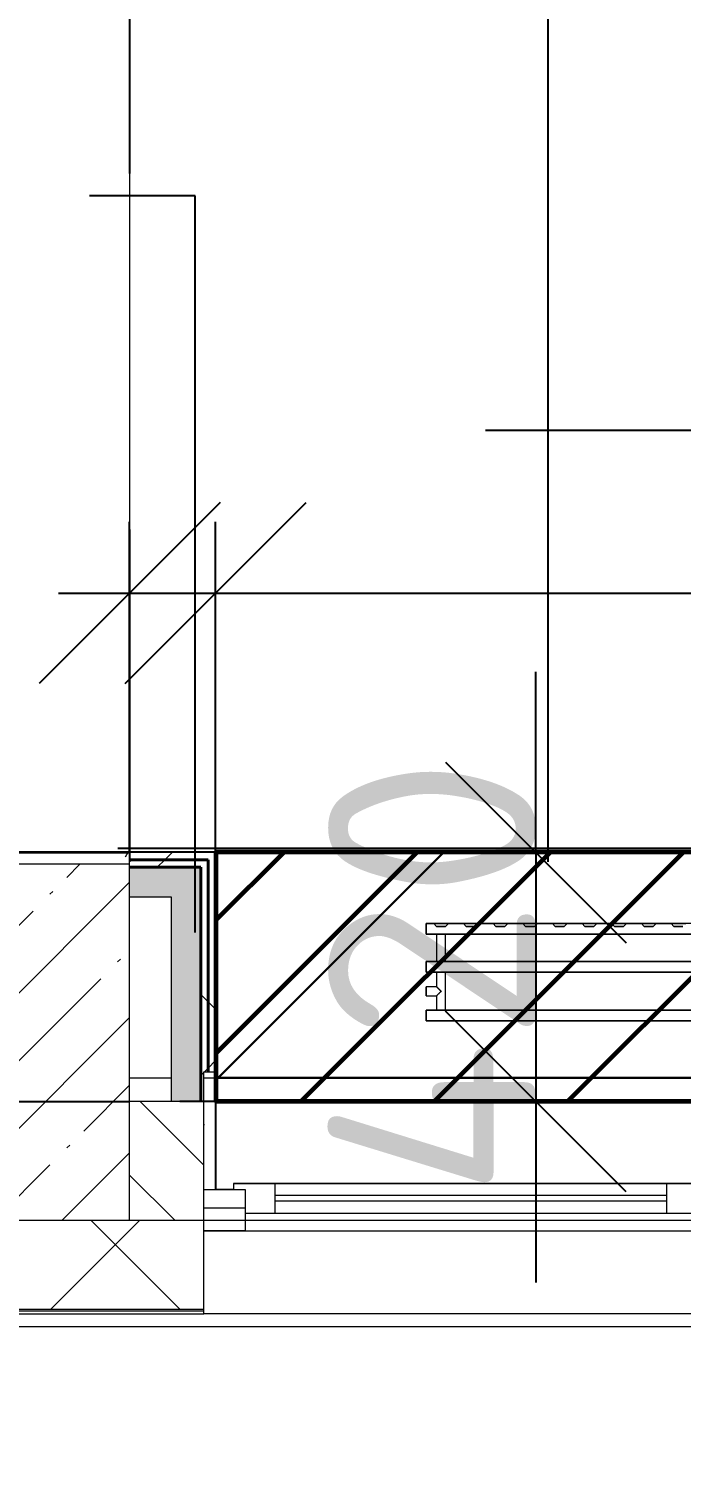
# Model space of a CAD drawing. Header units: millimetres. Extents: x -213911 to 415037, y -3642 to 107391.
# Drawn here: x 22404 to 23505, y -636 to 1773 of the extents above; entities that cross this region are included whole.
import ezdxf

# ---------------------------------------------------------------- set-up
doc = ezdxf.new("R2010")
doc.units = ezdxf.units.MM
for name, color, linetype, lineweight in [('1)CF2', 3, 'Continuous', 30), ('5.5) Перег WD5', 3, 'Continuous', 40), ('7.6) CF6 монтаж НЗ', 182, 'Continuous', 50), ('7.7) CF4 монтаж НЗ', 134, 'Continuous', 60), ('A-FLOR', 7, 'Continuous', 9), ('A-GLAZ', 7, 'Continuous', 9), ('A-GLAZ-1', 7, 'Continuous', 5), ('A-WALL', 7, 'Continuous', 5), ('I-WALL', 7, 'Continuous', 5), ('S-COLS', 7, 'Continuous', 9), ('S-COLS-1', 7, 'Continuous', 5)]:
    doc.layers.add(name, color=color, linetype=linetype, lineweight=lineweight)
doc.layers.add('3) CF4 монтаж', color=104, linetype='Continuous')
for name, color, linetype, lineweight, true_color in [('A-WALL-1', 9, 'Continuous', 5, 0x808080), ('A-WALL-FNSH-1', 9, 'Continuous', 5, 0x808080), ('M-EQPM-1', 7, 'Continuous', 9, 0xb2b2b2)]:
    doc.layers.add(name, color=color, linetype=linetype, lineweight=lineweight, true_color=true_color)
doc.styles.add('ISOCPEUR_1', font='isocpeur.ttf', dxfattribs={"height": 350})
doc.styles.add('ISOCPEUR_4', font='isocpeur.ttf', dxfattribs={"width": 0.9, "height": 1000})
doc.dimstyles.new('ISO-2_0_0_9К_Средний_округл2', dxfattribs={"dimscale": 304.8, "dimtxt": 199.196235, "dimasz": 0.492126, "dimexe": 0.393701, "dimexo": 0, "dimgap": 0, "dimtad": 1, "dimdec": 0, "dimrnd": 10, "dimzin": 0, "dimdsep": 46, "dimtxsty": 'ISOCPEUR_1', "dimblk1": 'OBLIQUE', "dimblk2": 'OBLIQUE', "dimsah": 1, "dimcen": 0.09, "dimdle": 0.393701, "dimazin": 0, "dimtfac": 1, "dimtdec": 4, "dimtix": 1, "dimtmove": 0, "dimatfit": 3, "dimfxl": 1, "dimtvp": 1, "dimtolj": 1, "dimtzin": 0, "dimarcsym": 2})
doc.dimstyles.new('ISO-2_0_0_9К_Средний_округл2_1', dxfattribs={"dimscale": 304.8, "dimtxt": 995.981176, "dimasz": 2.46063, "dimexe": 1.968504, "dimexo": 0, "dimgap": 0, "dimtad": 1, "dimdec": 0, "dimrnd": 10, "dimzin": 0, "dimdsep": 46, "dimtxsty": 'ISOCPEUR_4', "dimblk1": 'OBLIQUE', "dimblk2": 'OBLIQUE', "dimsah": 1, "dimcen": 0.09, "dimdle": 1.968504, "dimazin": 0, "dimtfac": 1, "dimtdec": 4, "dimtix": 1, "dimtmove": 0, "dimatfit": 3, "dimfxl": 1, "dimtvp": 1, "dimtolj": 1, "dimtzin": 0, "dimarcsym": 2})
pattern_1 = [(0, (64.7, -136.06), (243.84, 60.96), [20.117, -162.763, 20.117, -162.763, -975.36]), (0, (64.7, -136.06), (243.84, 60.96), [-365.76, 20.117, -345.643, 20.117, -162.763, -426.72]), (0, (64.7, -136.06), (243.84, 60.96), [-914.4, 20.117, -101.803, 20.117, -284.683]), (120, (156.14, -105.58), (-174.71291, 180.69163), [20.117, -162.763, 20.117, -162.763, -975.36]), (120, (156.14, -105.58), (-174.71291, 180.69163), [-365.76, 20.117, -345.643, 20.117, -162.763, -426.72]), (120, (156.14, -105.58), (-174.71291, 180.69163), [-914.4, 20.117, -101.803, 20.117, -284.683]), (240, (186.62, 16.34), (-69.12709, -241.65163), [20.117, -162.763, 20.117, -162.763, -975.36]), (240, (186.62, 16.34), (-69.12709, -241.65163), [-365.76, 20.117, -345.643, 20.117, -162.763, -426.72]), (240, (186.62, 16.34), (-69.12709, -241.65163), [-914.4, 20.117, -101.803, 20.117, -284.683])]
pattern_2 = [(45, (64.7, -136.06), (-212.132, 212.132), []), (135, (64.7, -136.06), (-212.132, -212.132), [])]

# ---------------------------------------------------------------- blocks, each defined once
blk = doc.blocks.new('120_Окно_СКБ_2Ст - 120_Окно_СКБ_2Ст 2800х2500_створка_-22445922-Объем проектирования 1 этажа')
at = {"layer": 'A-GLAZ'}
for p, q in [((1330, -127), (1330, -57)), ((1330, -57), (1400, -57)), ((1400, -57), (1400, -127)), ((1330, -87), (570, -87)), ((620, -137), (620, -87)), ((1280, -137), (1280, -87)), ((1330, -127), (1330, -87)), ((550, -137), (1350, -137)), ((1350, -137), (550, -137)), ((1400, -127), (1330, -127)), ((1350, -127), (1330, -127)), ((1350, -137), (1350, -127))]:
    blk.add_line(p, q, dxfattribs=at)
at = {"layer": 'A-GLAZ-1'}
for p, q in [((1400, -57), (-1400, -57)), ((620, -107), (1280, -107)), ((1280, -117), (620, -117)), ((1350, -127), (1380, -127))]:
    blk.add_line(p, q, dxfattribs=at)
blk = doc.blocks.new('BSC_Колонна _Прямоугольная - 600х600-V154-Объем проектирования 1 этажа')
at = {"layer": 'S-COLS-1'}
h = blk.add_hatch(dxfattribs=at)
h.set_pattern_fill('FP_156', color=256, style=0, pattern_type=2)
h.set_pattern_definition([(45, (-22210, -200), (-114.0493, 114.0493), []), (45, (-22095.95, -200), (-114.0493, 114.0493), [201.613, -40.323, 6.706, -33.617])])
h.paths.add_polyline_path([(300, -300), (300, 300), (-300, 300), (-300, -300)])
for p, q in [((300, 300), (-300, 300)), ((-300, 300), (-300, -300)), ((300, -300), (300, 300)), ((-300, -300), (300, -300))]:
    blk.add_line(p, q, dxfattribs=at)
blk = doc.blocks.new('radiator_prado_classic_z_tip_30_po exemplyaru - Classic Z Тип 30-500-30677899-Объем проектирования 1 этажа')
at = {"layer": 'M-EQPM-1'}
for p, q in [((0, 228), (0, 210)), ((1600, 228), (0, 228)), ((0, 210), (0, 228)), ((0, 228), (12.5, 228)), ((12.5, 228), (37.5, 228)), ((37.5, 228), (12.5, 228)), ((12.5, 228), (37.5, 228)), ((12.5, 228), (17.5, 223)), ((12.5, 228), (17.5, 223)), ((32.5, 223), (17.5, 223)), ((17.5, 223), (32.5, 223)), ((32.5, 223), (37.5, 228)), ((37.5, 228), (32.5, 223)), ((37.5, 228), (62.5, 228)), ((62.5, 228), (87.5, 228)), ((87.5, 228), (62.5, 228)), ((62.5, 228), (87.5, 228)), ((62.5, 228), (67.5, 223)), ((62.5, 228), (67.5, 223)), ((82.5, 223), (67.5, 223)), ((67.5, 223), (82.5, 223)), ((82.5, 223), (87.5, 228)), ((87.5, 228), (82.5, 223)), ((87.5, 228), (112.5, 228)), ((112.5, 228), (137.5, 228)), ((137.5, 228), (112.5, 228)), ((112.5, 228), (137.5, 228)), ((112.5, 228), (117.5, 223)), ((112.5, 228), (117.5, 223)), ((132.5, 223), (117.5, 223)), ((117.5, 223), (132.5, 223)), ((132.5, 223), (137.5, 228)), ((137.5, 228), (132.5, 223)), ((137.5, 228), (162.5, 228)), ((162.5, 228), (187.5, 228)), ((187.5, 228), (162.5, 228)), ((162.5, 228), (187.5, 228)), ((162.5, 228), (167.5, 223)), ((162.5, 228), (167.5, 223)), ((182.5, 223), (167.5, 223)), ((167.5, 223), (182.5, 223)), ((182.5, 223), (187.5, 228)), ((187.5, 228), (182.5, 223)), ((187.5, 228), (212.5, 228)), ((212.5, 228), (237.5, 228)), ((237.5, 228), (212.5, 228)), ((212.5, 228), (237.5, 228)), ((212.5, 228), (217.5, 223)), ((212.5, 228), (217.5, 223)), ((232.5, 223), (217.5, 223)), ((217.5, 223), (232.5, 223)), ((232.5, 223), (237.5, 228)), ((237.5, 228), (232.5, 223)), ((237.5, 228), (262.5, 228)), ((262.5, 228), (287.5, 228)), ((287.5, 228), (262.5, 228)), ((262.5, 228), (287.5, 228)), ((262.5, 228), (267.5, 223)), ((262.5, 228), (267.5, 223)), ((282.5, 223), (267.5, 223)), ((267.5, 223), (282.5, 223)), ((282.5, 223), (287.5, 228)), ((287.5, 228), (282.5, 223)), ((287.5, 228), (312.5, 228)), ((312.5, 228), (337.5, 228)), ((337.5, 228), (312.5, 228)), ((312.5, 228), (337.5, 228)), ((312.5, 228), (317.5, 223)), ((312.5, 228), (317.5, 223)), ((332.5, 223), (317.5, 223)), ((317.5, 223), (332.5, 223)), ((332.5, 223), (337.5, 228)), ((337.5, 228), (332.5, 223)), ((337.5, 228), (362.5, 228)), ((362.5, 228), (387.5, 228)), ((387.5, 228), (362.5, 228)), ((362.5, 228), (387.5, 228)), ((362.5, 228), (367.5, 223)), ((362.5, 228), (367.5, 223)), ((382.5, 223), (367.5, 223)), ((367.5, 223), (382.5, 223)), ((382.5, 223), (387.5, 228)), ((387.5, 228), (382.5, 223)), ((387.5, 228), (412.5, 228)), ((412.5, 228), (437.5, 228)), ((437.5, 228), (412.5, 228)), ((412.5, 228), (437.5, 228)), ((412.5, 228), (417.5, 223)), ((412.5, 228), (417.5, 223)), ((432.5, 223), (417.5, 223)), ((417.5, 223), (432.5, 223)), ((0, 210), (1600, 210)), ((17.8, 210), (0, 210)), ((17.5, 210), (17.5, 164)), ((17.5, 210), (17.5, 164)), ((17.8, 210), (17.5, 210)), ((17.5, 210), (17.8, 210)), ((17.8, 210), (17.5, 210)), ((17.5, 210), (19.7, 210)), ((32.2, 210), (17.8, 210)), ((17.8, 210), (32.2, 210)), ((32.2, 210), (17.8, 210)), ((19.7, 210), (28.8, 210)), ((28.8, 210), (32.5, 210)), ((32.5, 210), (32.2, 210)), ((32.2, 210), (32.5, 210)), ((32.5, 210), (32.2, 210)), ((1567.8, 210), (32.2, 210)), ((32.5, 164), (32.5, 210)), ((32.5, 164), (32.5, 210)), ((1600, 164), (0, 164)), ((0, 164), (0, 146)), ((0, 146), (0, 164)), ((0, 164), (17.8, 164)), ((0, 146), (1600, 146)), ((18.5, 146), (0, 146)), ((17.8, 164), (17.5, 164)), ((17.5, 164), (17.8, 164)), ((17.8, 164), (17.5, 164)), ((17.5, 164), (23.1, 164)), ((17.5, 146), (17.5, 121.5)), ((17.5, 146), (17.5, 121.5)), ((17.5, 146), (18.5, 146)), ((18.5, 146), (17.5, 146)), ((17.5, 146), (18.5, 146)), ((17.8, 146), (17.5, 146)), ((32.2, 164), (17.8, 164)), ((17.8, 164), (32.2, 164)), ((32.2, 164), (17.8, 164)), ((19.7, 146), (17.8, 146)), ((18.5, 146), (32.2, 146)), ((32.2, 146), (18.5, 146)), ((18.5, 146), (32.2, 146)), ((21.3, 146), (19.7, 146)), ((23.1, 146), (21.3, 146)), ((23.1, 164), (30.3, 164)), ((25, 146), (23.1, 146)), ((26.9, 146), (25, 146)), ((28.8, 146), (26.9, 146)), ((31.5, 146), (28.8, 146)), ((30.3, 164), (32.5, 164)), ((32.2, 146), (31.5, 146)), ((32.5, 164), (32.2, 164)), ((32.2, 164), (32.5, 164)), ((32.5, 164), (32.2, 164)), ((32.2, 164), (1567.8, 164)), ((32.2, 146), (32.5, 146)), ((32.5, 146), (32.2, 146)), ((32.2, 146), (32.5, 146)), ((32.5, 146), (32.2, 146)), ((1567.8, 146), (32.2, 146)), ((32.5, 82), (32.5, 146)), ((32.5, 82), (32.5, 146)), ((17.5, 121.5), (0, 121.5)), ((17.5, 121.5), (0, 121.5)), ((0, 121.5), (0, 120.5)), ((0, 106.5), (0, 121.5)), ((0, 120.5), (0, 112.1)), ((0, 120.5), (0, 119.3)), ((0, 114), (0, 120.5)), ((0, 120.5), (0, 120.5)), ((0, 119.3), (0, 117.8)), ((0, 117.8), (0, 114)), ((0, 114), (0, 110.3)), ((0, 107.5), (0, 114)), ((0, 112.1), (0, 107.5)), ((0, 110.3), (0, 108.7)), ((0, 108.7), (0, 107.5)), ((0, 107.5), (0, 106.5)), ((0, 107.5), (0, 107.5)), ((0, 106.5), (17.5, 106.5)), ((0, 106.5), (17.5, 106.5)), ((17.5, 106.5), (17.5, 82)), ((17.5, 106.5), (17.5, 82)), ((1600, 82), (0, 82)), ((0, 82), (0, 64)), ((0, 64), (0, 82)), ((0, 82), (18.5, 82)), ((17.8, 82), (17.5, 82)), ((17.5, 82), (18.5, 82)), ((18.5, 82), (17.5, 82)), ((17.5, 82), (32.5, 82)), ((18.5, 82), (17.8, 82)), ((32.2, 82), (18.5, 82)), ((18.5, 82), (32.2, 82)), ((32.2, 82), (18.5, 82)), ((32.5, 82), (32.2, 82)), ((32.2, 82), (32.5, 82)), ((32.5, 82), (32.2, 82)), ((32.2, 82), (1567.8, 82)), ((1600, 64), (0, 64)), ((0, 64), (1600, 64))]:
    blk.add_line(p, q, dxfattribs=at)
for points, knots in [([(18.5, 120.5), (18.4, 120.6), (18.3, 120.7), (18.1, 120.9), (17.9, 121.1), (17.8, 121.2), (17.7, 121.3), (17.5, 121.5), (17.5, 121.5), (17.5, 121.5)], [0.7142857, 0.7142857, 0.7142857, 0.7142857, 0.75, 0.7857143, 0.8214286, 0.8571429, 0.8928571, 0.9285714, 1, 1, 1, 1]), ([(17.5, 121.5), (17.5, 121.5), (17.5, 121.5), (17.7, 121.3), (17.8, 121.2), (17.9, 121.1), (18.1, 120.9), (18.3, 120.7), (18.4, 120.6), (18.5, 120.5)], [0, 0, 0, 0, 0.0714286, 0.1071429, 0.1428571, 0.1785714, 0.2142857, 0.25, 0.2857143, 0.2857143, 0.2857143, 0.2857143]), ([(17.5, 121.5), (17.5, 121.5), (17.5, 121.5), (17.7, 121.3), (17.8, 121.2), (17.9, 121.1), (18.1, 120.9), (18.3, 120.7), (18.4, 120.6), (18.5, 120.5)], [0, 0, 0, 0, 0.0714286, 0.1071429, 0.1428571, 0.1785714, 0.2142857, 0.25, 0.2857143, 0.2857143, 0.2857143, 0.2857143]), ([(25, 114), (24.5, 114.5), (23.6, 115.4), (22.4, 116.6), (21.6, 117.4), (21.1, 117.9), (20.8, 118.2), (20.5, 118.5), (20.2, 118.8), (19.8, 119.1), (19.6, 119.4), (19.3, 119.7), (19, 120), (18.7, 120.3), (18.5, 120.5), (18.3, 120.7), (18.1, 120.9), (17.9, 121.1), (17.8, 121.2), (17.7, 121.3), (17.5, 121.5), (17.5, 121.5), (17.5, 121.5)], [0, 0, 0, 0, 0.142857, 0.285714, 0.357143, 0.392857, 0.428571, 0.464286, 0.5, 0.535714, 0.571429, 0.607143, 0.642857, 0.678571, 0.714286, 0.75, 0.785714, 0.821429, 0.857143, 0.892857, 0.928571, 1, 1, 1, 1]), ([(17.5, 106.5), (17.5, 106.5), (17.5, 106.5), (17.7, 106.7), (17.8, 106.8), (17.9, 106.9), (18.1, 107.1), (18.3, 107.3), (18.5, 107.5), (18.7, 107.7), (19, 108), (19.3, 108.3), (19.6, 108.6), (19.8, 108.9), (20.3, 109.3), (20.7, 109.7), (21.1, 110.1), (21.6, 110.6), (22.4, 111.4), (23.6, 112.6), (24.5, 113.5), (25, 114)], [0, 0, 0, 0, 0.071429, 0.107143, 0.142857, 0.178571, 0.214286, 0.25, 0.285714, 0.321429, 0.357143, 0.392857, 0.428571, 0.464286, 0.5, 0.571429, 0.607143, 0.642857, 0.714286, 0.857143, 1, 1, 1, 1]), ([(17.5, 106.5), (17.5, 106.5), (17.5, 106.5), (17.7, 106.7), (17.8, 106.8), (17.9, 106.9), (18.1, 107.1), (18.3, 107.3), (18.4, 107.4), (18.5, 107.5)], [0, 0, 0, 0, 0.0714286, 0.1071429, 0.1428571, 0.1785714, 0.2142857, 0.25, 0.2857143, 0.2857143, 0.2857143, 0.2857143]), ([(18.5, 107.5), (18.4, 107.4), (18.3, 107.3), (18.1, 107.1), (17.9, 106.9), (17.8, 106.8), (17.7, 106.7), (17.5, 106.5), (17.5, 106.5), (17.5, 106.5)], [0.7142857, 0.7142857, 0.7142857, 0.7142857, 0.75, 0.7857143, 0.8214286, 0.8571429, 0.8928571, 0.9285714, 1, 1, 1, 1]), ([(18.5, 107.5), (18.4, 107.4), (18.3, 107.3), (18.1, 107.1), (17.9, 106.9), (17.8, 106.8), (17.7, 106.7), (17.5, 106.5), (17.5, 106.5), (17.5, 106.5)], [0.7142857, 0.7142857, 0.7142857, 0.7142857, 0.75, 0.7857143, 0.8214286, 0.8571429, 0.8928571, 0.9285714, 1, 1, 1, 1]), ([(22.1, 116.9), (21.9, 117.1), (21.6, 117.4), (21.1, 117.9), (20.8, 118.2), (20.5, 118.5), (20.2, 118.8), (19.9, 119.2), (19.7, 119.3), (19.6, 119.4)], [0.2857143, 0.2857143, 0.2857143, 0.2857143, 0.3571429, 0.3928571, 0.4285714, 0.4642857, 0.5, 0.5357143, 0.5714286, 0.5714286, 0.5714286, 0.5714286]), ([(19.6, 119.4), (19.7, 119.3), (19.9, 119.2), (20.3, 118.7), (20.7, 118.3), (21.1, 117.9), (21.6, 117.4), (21.9, 117.1), (22.1, 116.9)], [0.4285714, 0.4285714, 0.4285714, 0.4285714, 0.4642857, 0.5, 0.5714286, 0.6071429, 0.6428571, 0.7142857, 0.7142857, 0.7142857, 0.7142857]), ([(19.6, 119.4), (19.7, 119.3), (19.8, 119.1), (20.3, 118.7), (20.7, 118.3), (21.1, 117.9), (21.6, 117.4), (21.9, 117.1), (22.1, 116.9)], [0.4285714, 0.4285714, 0.4285714, 0.4285714, 0.4642857, 0.5, 0.5714286, 0.6071429, 0.6428571, 0.7142857, 0.7142857, 0.7142857, 0.7142857]), ([(19.6, 108.6), (19.7, 108.7), (19.9, 108.8), (20.3, 109.3), (20.7, 109.7), (21.1, 110.1), (21.6, 110.6), (21.9, 110.9), (22.1, 111.1)], [0.4285714, 0.4285714, 0.4285714, 0.4285714, 0.4642857, 0.5, 0.5714286, 0.6071429, 0.6428571, 0.7142857, 0.7142857, 0.7142857, 0.7142857]), ([(22.1, 111.1), (21.9, 110.9), (21.6, 110.6), (21.1, 110.1), (20.8, 109.8), (20.5, 109.5), (20.2, 109.2), (19.9, 108.8), (19.7, 108.7), (19.6, 108.6)], [0.2857143, 0.2857143, 0.2857143, 0.2857143, 0.3571429, 0.3928571, 0.4285714, 0.4642857, 0.5, 0.5357143, 0.5714286, 0.5714286, 0.5714286, 0.5714286]), ([(22.1, 111.1), (21.9, 110.9), (21.6, 110.6), (21.1, 110.1), (20.8, 109.8), (20.5, 109.5), (20.2, 109.2), (19.8, 108.9), (19.7, 108.7), (19.6, 108.6)], [0.2857143, 0.2857143, 0.2857143, 0.2857143, 0.3571429, 0.3928571, 0.4285714, 0.4642857, 0.5, 0.5357143, 0.5714286, 0.5714286, 0.5714286, 0.5714286])]:
    blk.add_open_spline(points, degree=3, knots=knots, dxfattribs=at)
for points in [[(19.6, 119.4), (19.5, 119.5), (19.3, 119.7), (19, 120), (18.7, 120.3), (18.6, 120.4), (18.5, 120.5)], [(18.5, 120.5), (18.6, 120.4), (18.7, 120.3), (19, 120), (19.3, 119.7), (19.5, 119.5), (19.6, 119.4)], [(18.5, 120.5), (18.6, 120.4), (18.7, 120.3), (19, 120), (19.3, 119.7), (19.5, 119.5), (19.6, 119.4)], [(18.5, 107.5), (18.6, 107.6), (18.7, 107.7), (19, 108), (19.3, 108.3), (19.5, 108.5), (19.6, 108.6)], [(19.6, 108.6), (19.5, 108.5), (19.3, 108.3), (19, 108), (18.7, 107.7), (18.6, 107.6), (18.5, 107.5)], [(19.6, 108.6), (19.5, 108.5), (19.3, 108.3), (19, 108), (18.7, 107.7), (18.6, 107.6), (18.5, 107.5)], [(25, 114), (24.5, 114.5), (23.6, 115.4), (22.6, 116.4), (22.1, 116.9)], [(22.1, 116.9), (22.6, 116.4), (23.6, 115.4), (24.5, 114.5), (25, 114)], [(22.1, 116.9), (22.6, 116.4), (23.6, 115.4), (24.5, 114.5), (25, 114)], [(22.1, 111.1), (22.6, 111.6), (23.6, 112.6), (24.5, 113.5), (25, 114)], [(25, 114), (24.5, 113.5), (23.6, 112.6), (22.6, 111.6), (22.1, 111.1)], [(25, 114), (24.5, 113.5), (23.6, 112.6), (22.6, 111.6), (22.1, 111.1)]]:
    blk.add_open_spline(points, degree=3, dxfattribs=at)
blk = doc.blocks.new('_Oblique')
at = {"color": 0, "linetype": 'ByBlock', "lineweight": -2}
blk.add_line((-0.5, -0.5), (0.5, 0.5), dxfattribs=at)
blk = doc.blocks.new('*D2003')
at = {"layer": '5.5) Перег WD5', "color": 0, "lineweight": -2, "transparency": 16777216}
for p, q in [((22574.7, 383.9), (22574.7, 941.3)), ((22719.7, 383.9), (22719.7, 941.3)), ((22454.7, 821.3), (22719.7, 821.3)), ((22719.7, 821.3), (69769, 821.3))]:
    blk.add_line(p, q, dxfattribs=at)
at = {"layer": 'Defpoints', "color": 0, "transparency": 16777216}
for p in [(22719.7, 821.3), (22574.7, 383.9), (22719.7, 383.9)]:
    blk.add_point(p, dxfattribs=at)
at = {"layer": '5.5) Перег WD5', "color": 0, "lineweight": -2, "transparency": 16777216, "xscale": 304.8, "yscale": 304.8, "zscale": 304.8, "rotation": 180}
blk.add_blockref('_Oblique', (22574.7, 821.3), dxfattribs=at)
at = {"layer": '5.5) Перег WD5', "color": 0, "lineweight": -2, "transparency": 16777216, "xscale": 304.8, "yscale": 304.8, "zscale": 304.8}
blk.add_blockref('_Oblique', (22719.7, 821.3), dxfattribs=at)
at = {"layer": '5.5) Перег WD5', "color": 0, "lineweight": 25, "transparency": 16777216, "insert": (69264.6, 1288), "char_height": 350, "width": 413.715, "attachment_point": 1, "line_spacing_factor": 1.149209, "style": 'ISOCPEUR_1'}
blk.add_mtext('\\A1;150', dxfattribs=at)
blk = doc.blocks.new('*D2004')
at = {"layer": '5.5) Перег WD5', "color": 0, "lineweight": -2, "transparency": 16777216}
for p, q in [((23259.3, 383.9), (23259.3, 688.7)), ((22719.7, 383.9), (23859.3, 383.9)), ((23259.3, 383.9), (23259.3, -36.1)), ((23365.3, -36.1), (22659.3, -36.1)), ((23259.3, -36.1), (23259.3, -340.9))]:
    blk.add_line(p, q, dxfattribs=at)
at = {"layer": 'Defpoints', "color": 0, "transparency": 16777216}
for p in [(22719.7, 383.9), (23259.3, -36.1), (23365.3, -36.1)]:
    blk.add_point(p, dxfattribs=at)
at = {"layer": '5.5) Перег WD5', "color": 0, "lineweight": -2, "transparency": 16777216, "xscale": 304.8, "yscale": 304.8, "zscale": 304.8}
for p, rotation in [((23259.3, 383.9), 270), ((23259.3, -36.1), 90)]:
    blk.add_blockref('_Oblique', p, dxfattribs=dict(at, rotation=rotation))
at = {"layer": '5.5) Перег WD5', "color": 0, "lineweight": 25, "transparency": 16777216, "insert": (23084.3, 173.9), "char_height": 350, "width": 478.071, "attachment_point": 5, "rotation": 90, "style": 'ISOCPEUR_1'}
blk.add_mtext('\\A1;420', dxfattribs=at)
blk = doc.blocks.new('*D2161')
at = {"layer": '7.6) CF6 монтаж НЗ', "color": 0, "lineweight": -2, "transparency": 16777216}
for p, q in [((21974.7, 383.9), (21974.7, 3953.3)), ((20574.7, 383.9), (22574.7, 383.9)), ((21974.7, -636.1), (21974.7, 383.9)), ((20574.7, -36.1), (22574.7, -36.1))]:
    blk.add_line(p, q, dxfattribs=at)
at = {"layer": 'Defpoints', "color": 0, "transparency": 16777216}
for p in [(20574.7, 383.9), (21974.7, 383.9), (20574.7, -36.1)]:
    blk.add_point(p, dxfattribs=at)
at = {"layer": '7.6) CF6 монтаж НЗ', "color": 0, "lineweight": -2, "transparency": 16777216, "xscale": 750, "yscale": 750, "zscale": 750}
for p, rotation in [((21974.7, 383.9), 90), ((21974.7, -36.1), 270)]:
    blk.add_blockref('_Oblique', p, dxfattribs=dict(at, rotation=rotation))
at = {"layer": '7.6) CF6 монтаж НЗ', "color": 0, "transparency": 16777216, "insert": (21474.7, 3053.3), "char_height": 1000, "attachment_point": 5, "rotation": 90, "style": 'ISOCPEUR_4'}
blk.add_mtext('\\A1;420', dxfattribs=at)
blk = doc.blocks.new('*D2174')
at = {"layer": '7.7) CF4 монтаж НЗ', "color": 0, "lineweight": -2, "transparency": 16777216}
for p, q in [((20795.7, 384.9), (20795.7, 2657.4)), ((47453.7, 364.9), (47453.7, 2657.4)), ((20195.7, 2057.4), (48053.7, 2057.4))]:
    blk.add_line(p, q, dxfattribs=at)
at = {"layer": 'Defpoints', "color": 0, "transparency": 16777216}
for p in [(47453.7, 2057.4), (20795.7, 384.9), (47453.7, 364.9)]:
    blk.add_point(p, dxfattribs=at)
at = {"layer": '7.7) CF4 монтаж НЗ', "color": 0, "lineweight": -2, "transparency": 16777216, "xscale": 750, "yscale": 750, "zscale": 750, "rotation": 180}
blk.add_blockref('_Oblique', (20795.7, 2057.4), dxfattribs=at)
at = {"layer": '7.7) CF4 монтаж НЗ', "color": 0, "lineweight": -2, "transparency": 16777216, "xscale": 750, "yscale": 750, "zscale": 750}
blk.add_blockref('_Oblique', (47453.7, 2057.4), dxfattribs=at)
at = {"layer": '7.7) CF4 монтаж НЗ', "color": 0, "lineweight": 25, "transparency": 16777216, "insert": (34124.7, 2557.4), "char_height": 1000, "attachment_point": 5, "style": 'ISOCPEUR_4'}
blk.add_mtext('\\A1;26660', dxfattribs=at)

msp = doc.modelspace()

# ---------------------------------------------------------------- hatches: boundary and pattern name
at = {"layer": '1)CF2'}
h = msp.add_hatch(dxfattribs=at)
h.set_pattern_fill('ANSI31', color=256, scale=220)
h.paths.add_polyline_path([(29254.4, 383.9), (26494.2, 383.9), (26494.2, 23.9), (29254.4, 23.9)])
h.paths.add_polyline_path([(25603.7, 384.9), (22719.7, 384.9), (22719.7, 3.9), (25603.7, 3.9)])
h.paths.add_polyline_path([(21953.7, 384.9), (20795.7, 384.9), (20795.7, 3.9), (21953.7, 3.9)])
at = {"layer": '3) CF4 монтаж'}
h = msp.add_hatch(dxfattribs=at)
h.set_pattern_fill('ANSI37', color=256, scale=222, angle=45, style=0)
h.set_pattern_definition([(90, (-13372.8, -41900.36), (-704.85, 0), []), (180, (-13372.8, -41900.36), (-6e-14, -704.85), [])])
h.paths.add_polyline_path([(29233.4, 368.1), (29254.4, 368.1), (29254.4, 6817.1), (27584.7, 6817.1), (27584.7, 7507.1), (26224.7, 7507.1), (26224.7, 6817.1), (26204.7, 6817.1), (26204.7, 368.1), (28752.6, 368.1)])
h.paths.add_polyline_path([(22700.7, 368.1), (25604.7, 368.1), (25604.7, 6817.1), (25034.7, 6818.1), (25034.7, 7527.1), (22574.7, 7527.1), (22574.7, 7127.1), (22554.7, 7127.1), (22554.7, 6328.6), (23174.7, 6328.6), (23174.7, 5728.6), (22554.7, 5728.6), (22554.7, 3928.6), (23174.7, 3928.6), (23174.7, 3328.6), (22554.7, 3328.6), (22554.7, 1528.6), (23174.7, 1528.6), (23174.7, 928.6), (22554.7, 928.6), (22554.7, 368.1)])
h.paths.add_polyline_path([(21954.7, 368.1), (21954.7, 5728.6), (20774.7, 5728.6), (20775.7, 368.1), (21933.7, 368.1)])
h.paths.add_polyline_path([(26774.7, 928.6), (26774.7, 1528.6), (27974.7, 1528.6), (27974.7, 928.6), (27426.3, 928.6)])
h.paths.add_polyline_path([(25574.7, 928.6), (24374.7, 928.6), (24374.7, 1528.6), (25574.7, 1528.6), (25574.7, 1181.5)])
h.paths.add_polyline_path([(27974.7, 3328.6), (26774.7, 3328.6), (26774.7, 3928.6), (27974.7, 3928.6), (27974.7, 3536.8)])
h.paths.add_polyline_path([(24773.8, 3328.6), (24374.7, 3328.6), (24374.7, 3928.6), (25574.7, 3928.6), (25574.7, 3328.6)])
h.paths.add_polyline_path([(27804.4, 5728.6), (26774.7, 5728.6), (26774.7, 6328.6), (27974.7, 6328.6), (27974.7, 5728.6)])
h.paths.add_polyline_path([(24773.8, 5728.6), (24374.7, 5728.6), (24374.7, 6328.6), (25574.7, 6328.6), (25574.7, 5728.6), (25034.7, 5728.6)])
h.paths.add_polyline_path([(20774.7, 6061.3), (20774.7, 6061.4), (20774.7, 6328.6), (21039.5, 6328.6), (21039.5, 6362.5), (21169.9, 6328.6), (21954.7, 6328.6), (21954.7, 7127.1), (21934.7, 7127.1), (21934.7, 7507.1), (20774.7, 7507.1), (20774.7, 6725.2), (20810.8, 6590.9), (20774.7, 6590.9), (20774.7, 6061.4)])
at = {"layer": '7.7) CF4 монтаж НЗ'}
h = msp.add_hatch(dxfattribs=at)
h.set_pattern_fill('ANSI31', color=256, scale=50)
h.paths.add_polyline_path([(21953.7, 384.9), (20795.7, 384.9), (20795.7, -36.1), (21953.7, -36.1)])
h.paths.add_polyline_path([(22720.7, 384.9), (25624.7, 384.9), (25624.7, -36.1), (22720.7, -36.1)])
h.paths.add_polyline_path([(26493.2, 383.9), (29274.4, 383.9), (29274.4, -36.1), (26493.2, -36.1)])
at = {"layer": 'A-WALL'}
h = msp.add_hatch(dxfattribs=at)
h.set_pattern_fill('FP_2', color=256, style=0, pattern_type=2)
h.set_pattern_definition([(135, (64.7, -136.06), (-70.71068, -70.71068), [])])
h.paths.add_polyline_path([(7724.7, -236.1), (7724.7, -36.1), (6894.7, -36.1), (6894.7, -236.1)])
h.paths.add_polyline_path([(19424.7, -236.1), (20774.7, -236.1), (20774.7, -36.1), (19424.7, -36.1), (19424.7, -216.1)])
h.paths.add_polyline_path([(14924.7, -236.1), (15674.7, -236.1), (15674.7, -36.1), (14924.7, -36.1), (14924.7, -216.1)])
h.paths.add_polyline_path([(16574.7, -236.1), (16724.7, -236.1), (16724.7, -36.1), (16574.7, -36.1), (16574.7, -234.1)])
h.paths.add_polyline_path([(21674.7, -236.1), (21974.7, -236.1), (21974.7, -36.1), (21674.7, -36.1), (21674.7, -216.1)])
h.paths.add_polyline_path([(9974.7, -236.1), (9974.7, -36.1), (9224.4, -36.1), (9224.4, -236.1), (9424.4, -236.1)])
h.paths.add_polyline_path([(22574.7, -236.1), (22699.7, -236.1), (22699.7, -36.1), (22574.7, -36.1), (22574.7, -216.1)])
h.paths.add_polyline_path([(12120.3, -236.1), (12224.7, -236.1), (12224.7, -36.1), (12074.7, -36.1), (12074.7, -236.1)])
h.paths.add_polyline_path([(27374.7, -236.1), (28374.4, -236.1), (28374.4, -36.1), (27374.7, -36.1), (27374.7, -216.1)])
h.paths.add_polyline_path([(26474.7, -236.1), (26474.7, -36.1), (26224.7, -36.1), (26224.7, -236.1)])
h.paths.add_polyline_path([(25499.7, -236.1), (25624.7, -236.1), (25624.7, -36.1), (25499.7, -36.1), (25499.7, -216.1)])
h = msp.add_hatch(dxfattribs=at)
h.set_pattern_fill('FP_24', color=256, style=0, pattern_type=2)
h.set_pattern_definition([(45, (64.7, -136.06), (-141.42136, 141.42136), []), (135, (64.7, -136.06), (-141.42136, -141.42136), [])])
h.paths.add_polyline_path([(75756.8, -386.1), (75764.7, -386.1), (75764.7, -236.1), (74044.7, -236.1), (74044.7, -386.1), (75544.7, -386.1)])
h.paths.add_polyline_path([(70724.7, -386.1), (70724.7, -236.1), (67124.7, -236.1), (67124.7, -386.1), (69886.1, -386.1)])
h.paths.add_polyline_path([(72300.8, -386.1), (72344.7, -386.1), (72344.7, -236.1), (71624.7, -237.9), (71624.7, -386.1), (72144.7, -386.1)])
h.paths.add_polyline_path([(65224.7, -386.1), (66224.7, -386.1), (66224.7, -236.1), (65224.7, -236.1), (65224.7, -254.1)])
h.paths.add_polyline_path([(63774.7, -386.1), (64324.7, -386.1), (64324.7, -236.1), (63774.7, -236.1), (63774.7, -257.4)])
h.paths.add_polyline_path([(60974.7, -386.1), (61674.7, -386.1), (61674.7, -236.1), (60974.7, -236.1), (60974.7, -264.3)])
h.paths.add_polyline_path([(60074.7, -386.1), (60074.7, -236.1), (59324.7, -236.1), (59324.7, -386.1)])
h.paths.add_polyline_path([(57224.7, -386.1), (57224.7, -236.1), (56474.7, -236.1), (56474.7, -386.1)])
h.paths.add_polyline_path([(53374.7, -386.1), (53374.7, -236.1), (51936.2, -236.1), (51936.2, -386.1)])
h.paths.add_polyline_path([(49836.2, -386.1), (49836.2, -236.1), (49124.7, -236.1), (49124.7, -386.1), (49255.4, -386.1)])
h.paths.add_polyline_path([(48224.7, -386.1), (48224.7, -236.1), (47474.7, -236.1), (47474.7, -386.1)])
h.paths.add_polyline_path([(44374.7, -386.1), (44374.7, -236.1), (42802.2, -236.1), (42802.2, -386.1)])
h.paths.add_polyline_path([(38940.1, -386.1), (39104.7, -386.1), (39104.7, -236.1), (38054.7, -236.1), (38054.7, -386.1)])
h.paths.add_polyline_path([(40702.2, -386.1), (40702.2, -236.1), (40004.7, -236.1), (40004.7, -386.1)])
h.paths.add_polyline_path([(36877, -386.1), (37154.7, -386.1), (37154.7, -236.1), (36034.7, -236.1), (36034.7, -386.1)])
h.paths.add_polyline_path([(33934.7, -386.1), (33934.7, -236.1), (33074.7, -236.1), (33074.7, -386.1)])
h.paths.add_polyline_path([(30274.7, -386.1), (30274.7, -236.1), (29274.4, -236.1), (29274.4, -386.1)])
h.paths.add_polyline_path([(28374.4, -386.1), (28374.4, -236.1), (27374.7, -236.1), (27374.7, -386.1)])
h.paths.add_polyline_path([(26474.7, -386.1), (26474.7, -236.1), (25499.7, -236.1), (25499.7, -386.1)])
h.paths.add_polyline_path([(22699.7, -386.1), (22699.7, -236.1), (21674.7, -236.1), (21674.7, -386.1)])
h.paths.add_polyline_path([(19424.7, -386.1), (20774.7, -386.1), (20774.7, -236.1), (19424.7, -236.1), (19424.7, -367.6)])
h.paths.add_polyline_path([(17324.7, -386.1), (17324.7, -236.1), (16574.7, -236.1), (16574.7, -386.1)])
h.paths.add_polyline_path([(14924.7, -386.1), (15674.7, -386.1), (15674.7, -236.1), (14924.7, -236.1), (14924.7, -378.8)])
h.paths.add_polyline_path([(12120.3, -386.1), (12824.7, -384.1), (12824.7, -236.1), (12074.7, -236.1), (12074.7, -386.1)])
h.paths.add_polyline_path([(7994.1, -386.1), (8324.4, -386.1), (8324.4, -236.1), (6894.7, -236.1), (6894.7, -386.1), (7724.7, -386.1)])
h.paths.add_polyline_path([(9224.4, -386.1), (9974.7, -386.1), (9974.7, -236.1), (9224.4, -236.1), (9224.4, -254.1)])
h.paths.add_polyline_path([(174.7, -386.1), (3794.7, -386.1), (3794.7, -236.1), (-195.3, -236.1), (-195.3, -386.1), (-45.3, -386.1)])
at = {"layer": 'I-WALL'}
h = msp.add_hatch(dxfattribs=at)
h.set_pattern_fill('FP_191', color=256, style=0, pattern_type=2)
h.set_pattern_definition(pattern_1)
h.paths.add_polyline_path([(21974.7, 363.9), (22574.7, 363.9), (22574.7, 383.9), (21974.7, 383.9)])
h = msp.add_hatch(dxfattribs=at)
h.set_pattern_fill('FP_192', color=256, style=0, pattern_type=2)
h.set_pattern_definition(pattern_2)
h.paths.add_polyline_path([(22594.7, 371.4), (22707.2, 371.4), (22707.2, 383.9), (22574.7, 383.9), (22574.7, 371.4)])
h = msp.add_hatch(dxfattribs=at)
h.set_pattern_fill('FP_192', color=256, style=0, pattern_type=2)
h.set_pattern_definition(pattern_2)
h.paths.add_polyline_path([(22694.7, 358.9), (22694.2, 371.4), (22574.7, 371.4), (22574.7, 358.9), (22644.7, 358.9)])
h = msp.add_hatch(dxfattribs=at)
h.set_pattern_fill('FP_192', color=256, style=0, pattern_type=2)
h.set_pattern_definition(pattern_2)
h.paths.add_polyline_path([(22694.7, -36.1), (22699.7, -36.1), (22699.7, 13.9), (22707.2, 13.9), (22707.2, 371.4), (22694.7, 371.4), (22694.7, -16.1)])
h = msp.add_hatch(dxfattribs=at)
h.set_pattern_fill('FP_192', color=256, style=0, pattern_type=2)
h.set_pattern_definition(pattern_2)
h.paths.add_polyline_path([(22719.7, 13.9), (22719.7, 383.9), (22707.2, 383.9), (22707.2, 13.9)])
for points in [[(22644.7, 308.9), (22644.7, 358.9), (22574.7, 358.9), (22574.7, 308.9), (22594.7, 308.9)], [(22694.7, -36.1), (22694.7, 358.9), (22644.7, 358.9), (22644.7, -36.1)]]:
    msp.add_hatch(color=256, dxfattribs=at).paths.add_polyline_path(points)
h = msp.add_hatch(dxfattribs=at)
h.set_pattern_fill('FP_191', color=256, style=0, pattern_type=2)
h.set_pattern_definition(pattern_1)
h.paths.add_polyline_path([(22719.7, -184.1), (22719.7, -36.1), (22699.7, -36.1), (22699.7, -184.1)])

# ---------------------------------------------------------------- linework, layer by layer
at = {"layer": '1)CF2'}
msp.add_lwpolyline([(25603.7, 384.9), (22719.7, 384.9), (22719.7, 3.9), (25603.7, 3.9)], close=True, dxfattribs=at)
at = {"layer": '5.5) Перег WD5', "color": 18, "lineweight": 25, "true_color": 0x000000}
for p, q in [((22685, 1490.8), (22507, 1490.8)), ((22685, 249.1), (22685, 1490.8))]:
    msp.add_line(p, q, dxfattribs=at)
at = {"layer": '5.5) Перег WD5'}
for p, q in [((22707.2, 371.4), (22574.7, 371.4)), ((22707.2, 13.9), (22707.2, 371.4)), ((22694.7, 358.9), (22574.7, 358.9)), ((22694.7, -36.1), (22694.7, 358.9))]:
    msp.add_line(p, q, dxfattribs=at)
at = {"layer": '7.7) CF4 монтаж НЗ'}
msp.add_lwpolyline([(22720.7, 384.9), (25624.7, 384.9), (25624.7, -36.1), (22720.7, -36.1)], close=True, dxfattribs=at)
at = {"layer": 'A-FLOR'}
for p, q in [((22574.7, 3463.9), (22574.7, 383.9)), ((22719.7, 383.9), (21954.7, 383.9)), ((22719.7, 121.7), (22719.7, 383.9))]:
    msp.add_line(p, q, dxfattribs=at)
at = {"layer": 'A-WALL'}
for p, q in [((22574.7, 363.9), (22574.7, 383.9)), ((22707.2, 371.4), (22574.7, 371.4)), ((22707.2, 13.9), (22707.2, 371.4)), ((22694.7, 358.9), (22574.7, 358.9)), ((22694.7, -36.1), (22694.7, 358.9)), ((22574.7, -236.1), (22699.7, -236.1)), ((22699.7, -236.1), (25624.7, -236.1)), ((21674.7, -386.1), (22699.7, -386.1)), ((21674.7, -389.1), (22699.7, -389.1)), ((25499.7, -394.1), (22699.7, -394.1)), ((72344.7, -416.1), (-225.3, -416.1))]:
    msp.add_line(p, q, dxfattribs=at)
at = {"layer": 'A-WALL-1'}
for p, q in [((22574.7, 308.9), (22644.7, 308.9)), ((22644.7, 308.9), (22644.7, -36.1)), ((22699.7, -386.1), (22699.7, 13.9)), ((22699.7, 13.9), (22719.7, 13.9)), ((22719.7, -36.1), (22574.7, -36.1)), ((22719.7, -184.1), (22719.7, -36.1)), ((22699.7, -184.1), (22719.7, -184.1))]:
    msp.add_line(p, q, dxfattribs=at)
at = {"layer": 'A-WALL-FNSH-1'}
for p, q in [((22720.7, 384.9), (21953.7, 384.9)), ((22720.7, 13.9), (22720.7, 384.9)), ((22719.7, 121.7), (22719.7, 13.9)), ((22719.7, 13.9), (22720.7, 13.9)), ((22720.7, -36.1), (22719.7, -36.1)), ((22720.7, -184.1), (22720.7, -36.1)), ((22719.7, -184.1), (22720.7, -184.1)), ((21674.7, -394.1), (22699.7, -394.1)), ((22699.7, -394.1), (22699.7, -386.1))]:
    msp.add_line(p, q, dxfattribs=at)
at = {"layer": 'I-WALL'}
for p, q in [((22574.7, 3.9), (22644.7, 3.9)), ((22699.7, 3.9), (25499.7, 3.9)), ((22719.7, 3.9), (22719.7, 13.9)), ((22720.7, 13.9), (22720.7, 4.9)), ((22720.7, 4.9), (25499.7, 4.9)), ((25478.7, -36.1), (22720.7, -36.1)), ((22769.7, -216.1), (22699.7, -216.1))]:
    msp.add_line(p, q, dxfattribs=at)

# ---------------------------------------------------------------- block references
at = {"layer": 'A-GLAZ', "color": 3, "rotation": 180}
msp.add_blockref('120_Окно_СКБ_2Ст - 120_Окно_СКБ_2Ст 2800х2500_створка_-22445922-Объем проектирования 1 этажа', (24099.7, -311.1), dxfattribs=at)
at = {"layer": 'M-EQPM-1'}
msp.add_blockref('radiator_prado_classic_z_tip_30_po exemplyaru - Classic Z Тип 30-500-30677899-Объем проектирования 1 этажа', (23074.7, 35.9), dxfattribs=at)
at = {"layer": 'S-COLS'}
msp.add_blockref('BSC_Колонна _Прямоугольная - 600х600-V154-Объем проектирования 1 этажа', (22274.7, 63.9), dxfattribs=at)

# ---------------------------------------------------------------- dimensions: what is measured, and where the dimension line sits
at = {"layer": '5.5) Перег WD5', "color": 18, "lineweight": 25, "true_color": 0x000000}
dim = msp.add_linear_dim(base=(22719.7, 821.3), p1=(22574.7, 383.9), p2=(22719.7, 383.9), dimstyle='ISO-2_0_0_9К_Средний_округл2', override={"dimasz": 1, "dimpost": '<>', "dimtxsty": 'ISOCPEUR_1', "dimfxl": 145.000007}, dxfattribs=at)
dim.commit()
dim.dimension.update_dxf_attribs({"geometry": '*D2003', "text_midpoint": (69471.5, 821.3), "dimtype": 160})
dim = msp.add_linear_dim(base=(23259.3, -36.1), p1=(22719.7, 383.9), p2=(23365.3, -36.1), angle=90, dimstyle='ISO-2_0_0_9К_Средний_округл2_1', override={"dimasz": 1, "dimpost": '<>', "dimtxsty": 'ISOCPEUR_1', "dimfxl": 770.232318}, dxfattribs=at)
dim.commit()
dim.dimension.update_dxf_attribs({"geometry": '*D2004', "text_midpoint": (23084.3, 173.9)})
at = {"layer": '7.6) CF6 монтаж НЗ'}
dim = msp.add_linear_dim(base=(21974.7, 383.9), p1=(20574.7, -36.1), p2=(20574.7, 383.9), angle=90, dimstyle='ISO-2_0_0_9К_Средний_округл2_1', override={"dimpost": '<>'}, dxfattribs=at)
dim.commit()
dim.dimension.update_dxf_attribs({"geometry": '*D2161', "text_midpoint": (21974.7, 3053.3), "dimtype": 160})
at = {"layer": '7.7) CF4 монтаж НЗ', "color": 18, "lineweight": 25, "true_color": 0x000000}
dim = msp.add_linear_dim(base=(47453.7, 2057.4), p1=(20795.7, 384.9), p2=(47453.7, 364.9), dimstyle='ISO-2_0_0_9К_Средний_округл2_1', override={"dimpost": '<>'}, dxfattribs=at)
dim.commit()
dim.dimension.update_dxf_attribs({"geometry": '*D2174', "text_midpoint": (34124.7, 2557.4)})

doc.saveas('drawing.dxf')
